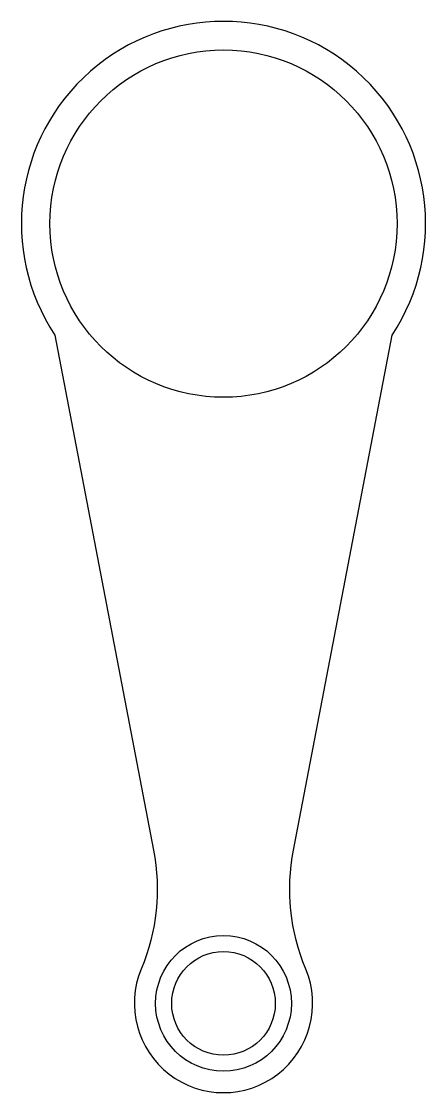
# Model space of a CAD drawing. Header units: millimetres. Extents: x -20 to 19, y -84 to 19.
import ezdxf

# ---------------------------------------------------------------- set-up
doc = ezdxf.new("R2010")
doc.units = ezdxf.units.MM
doc.layers.get('0').update_dxf_attribs({"linetype": 'CONTINUOUS'})

msp = doc.modelspace()

# ---------------------------------------------------------------- linework, layer by layer
msp.add_lwpolyline([(7.94, -71.89, -0.147207), (6.75, -60.42), (16.27, -10.75, 1.85975), (-16.27, -10.75), (-6.75, -60.42, -0.147207), (-7.94, -71.89, 1.500888)], format="xyb", close=True)
for centre, radius in [((0, 0), 16.75), ((0, -75.2), 6.55), ((0, -75.2), 5)]:
    msp.add_circle(centre, radius)

doc.saveas('drawing.dxf')
